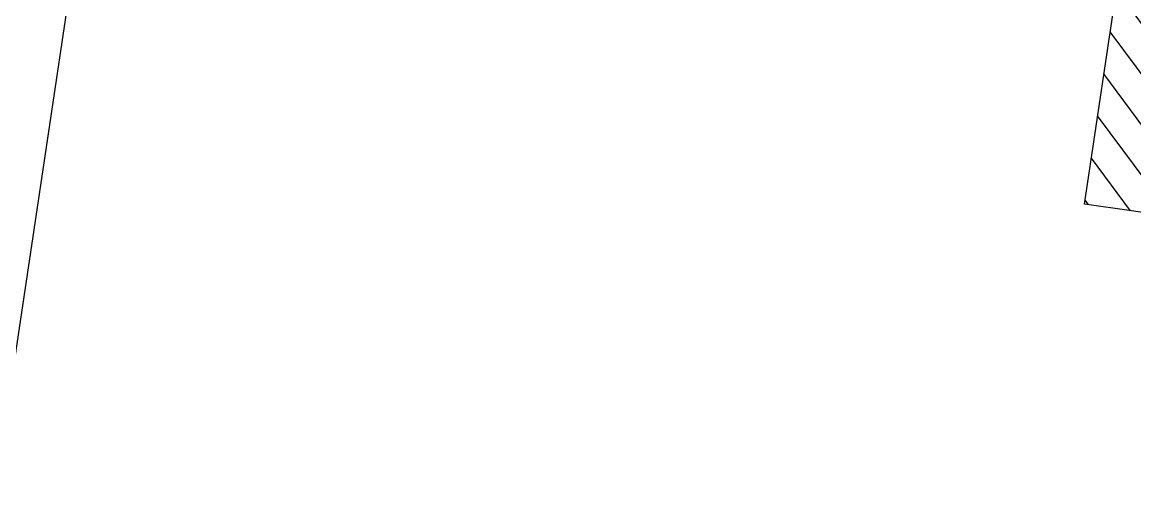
# Model space of a CAD drawing. Header units: millimetres. Extents: x 338 to 506, y 179 to 335.
# Drawn here: x 426.072 to 429.592, y 211.049 to 212.593 of the extents above; entities that cross this region are included whole.
import ezdxf

# ---------------------------------------------------------------- set-up
doc = ezdxf.new("R2010")
doc.units = ezdxf.units.MM
doc.linetypes.add('CENTER', pattern=[2, 1.25, -0.25, 0.25, -0.25])
doc.linetypes.add('DASHED2', pattern=[0.375, 0.25, -0.125])
doc.layers.add('EJES_DE_COLUMNA', color=255, linetype='DASHED2')
doc.layers.add('MUROS', color=32, linetype='Continuous')

# ---------------------------------------------------------------- blocks, each defined once
blk = doc.blocks.new('*X135')
at = {"color": 0}
for p, q in [((2928.0727, 1941.1884), (2928.3546, 1941.4703)), ((2928.0727, 1941.3231), (2928.2199, 1941.4703)), ((2928.0727, 1941.4578), (2928.0852, 1941.4703)), ((2928.3394, 1941.3203), (2928.4894, 1941.4703)), ((2928.4741, 1941.3203), (2928.6241, 1941.4703)), ((2928.6088, 1941.3203), (2928.7588, 1941.4703)), ((2928.7435, 1941.3203), (2928.8935, 1941.4703)), ((2928.9227, 1941.3649), (2929.0282, 1941.4703)), ((2928.9227, 1941.2302), (2929.0727, 1941.3802)), ((2928.8782, 1941.3203), (2928.9227, 1941.3649)), ((2928.9227, 1941.0955), (2929.0727, 1941.2455)), ((2928.0727, 1941.0537), (2928.2242, 1941.2052)), ((2928.9227, 1940.9608), (2929.0727, 1941.1108)), ((2928.0727, 1940.919), (2928.2242, 1941.0705)), ((2928.9227, 1940.8261), (2929.0727, 1940.9761)), ((2928.0727, 1940.7843), (2928.2242, 1940.9358)), ((2928.9227, 1940.6913), (2929.0727, 1940.8413)), ((2928.0727, 1940.6496), (2928.2242, 1940.8011)), ((2928.9227, 1940.5566), (2929.0727, 1940.7066)), ((2928.0727, 1940.5149), (2928.2242, 1940.6664)), ((2928.9227, 1940.4219), (2929.0727, 1940.5719)), ((2928.0727, 1940.3802), (2928.2242, 1940.5317)), ((2928.9227, 1940.2872), (2929.0727, 1940.4372)), ((2928.0727, 1940.2455), (2928.2242, 1940.397)), ((2928.9227, 1940.1525), (2929.0727, 1940.3025)), ((2928.0727, 1940.1108), (2928.2242, 1940.2623)), ((2928.9227, 1940.0178), (2929.0727, 1940.1678)), ((2928.0727, 1939.9761), (2928.2242, 1940.1276)), ((2928.9549, 1939.9153), (2929.0727, 1940.0331)), ((2928.0727, 1939.8413), (2928.2242, 1939.9929)), ((2928.0727, 1939.7066), (2928.2242, 1939.8582)), ((2928.1659, 1939.6651), (2928.3211, 1939.8203)), ((2928.3015, 1939.6661), (2928.4558, 1939.8203)), ((2928.4372, 1939.667), (2928.5905, 1939.8203)), ((2928.5728, 1939.6679), (2928.7252, 1939.8203)), ((2928.7084, 1939.6689), (2928.8599, 1939.8203)), ((2928.8441, 1939.6698), (2928.9227, 1939.7484))]:
    blk.add_line(p, q, dxfattribs=at)
blk = doc.blocks.new('LATERAL_IZQUIERDA')
at = {"layer": 'MUROS'}
blk.add_lwpolyline([(2928.9227, 1939.6703), (2928.0727, 1939.6645), (2928.0727, 1939.8203), (2928.0727, 1939.8203), (2928.0727, 1941.3203), (2928.0727, 1941.3203), (2928.0727, 1941.4703), (2929.0727, 1941.4703)], dxfattribs=at)
at = {"layer": 'MUROS', "linetype": 'Continuous'}
blk.add_blockref('*X135', (0, 0), dxfattribs=at)
blk = doc.blocks.new('EJES_ESTRUCTURALES')
at = {"layer": 'EJES_DE_COLUMNA', "color": 9, "linetype": 'CENTER'}
blk.add_line((661.47768, 159.74297), (759.37077, 159.74297), dxfattribs=at)
blk = doc.blocks.new('A$C7152A42C')
at = {"color": 4}
blk.add_blockref('LATERAL_IZQUIERDA', (-2892.7659, -1880.28762), dxfattribs=at)
at = {"layer": 'EJES_DE_COLUMNA'}
blk.add_blockref('EJES_ESTRUCTURALES', (-631.22088, -95.28525), dxfattribs=at)

msp = doc.modelspace()

# ---------------------------------------------------------------- block references
at = {"layer": 'MUROS', "color": 32, "rotation": 81.53046525965426}
msp.add_blockref('A$C7152A42C', (484.7482, 168.0844), dxfattribs=at)

doc.saveas('drawing.dxf')
